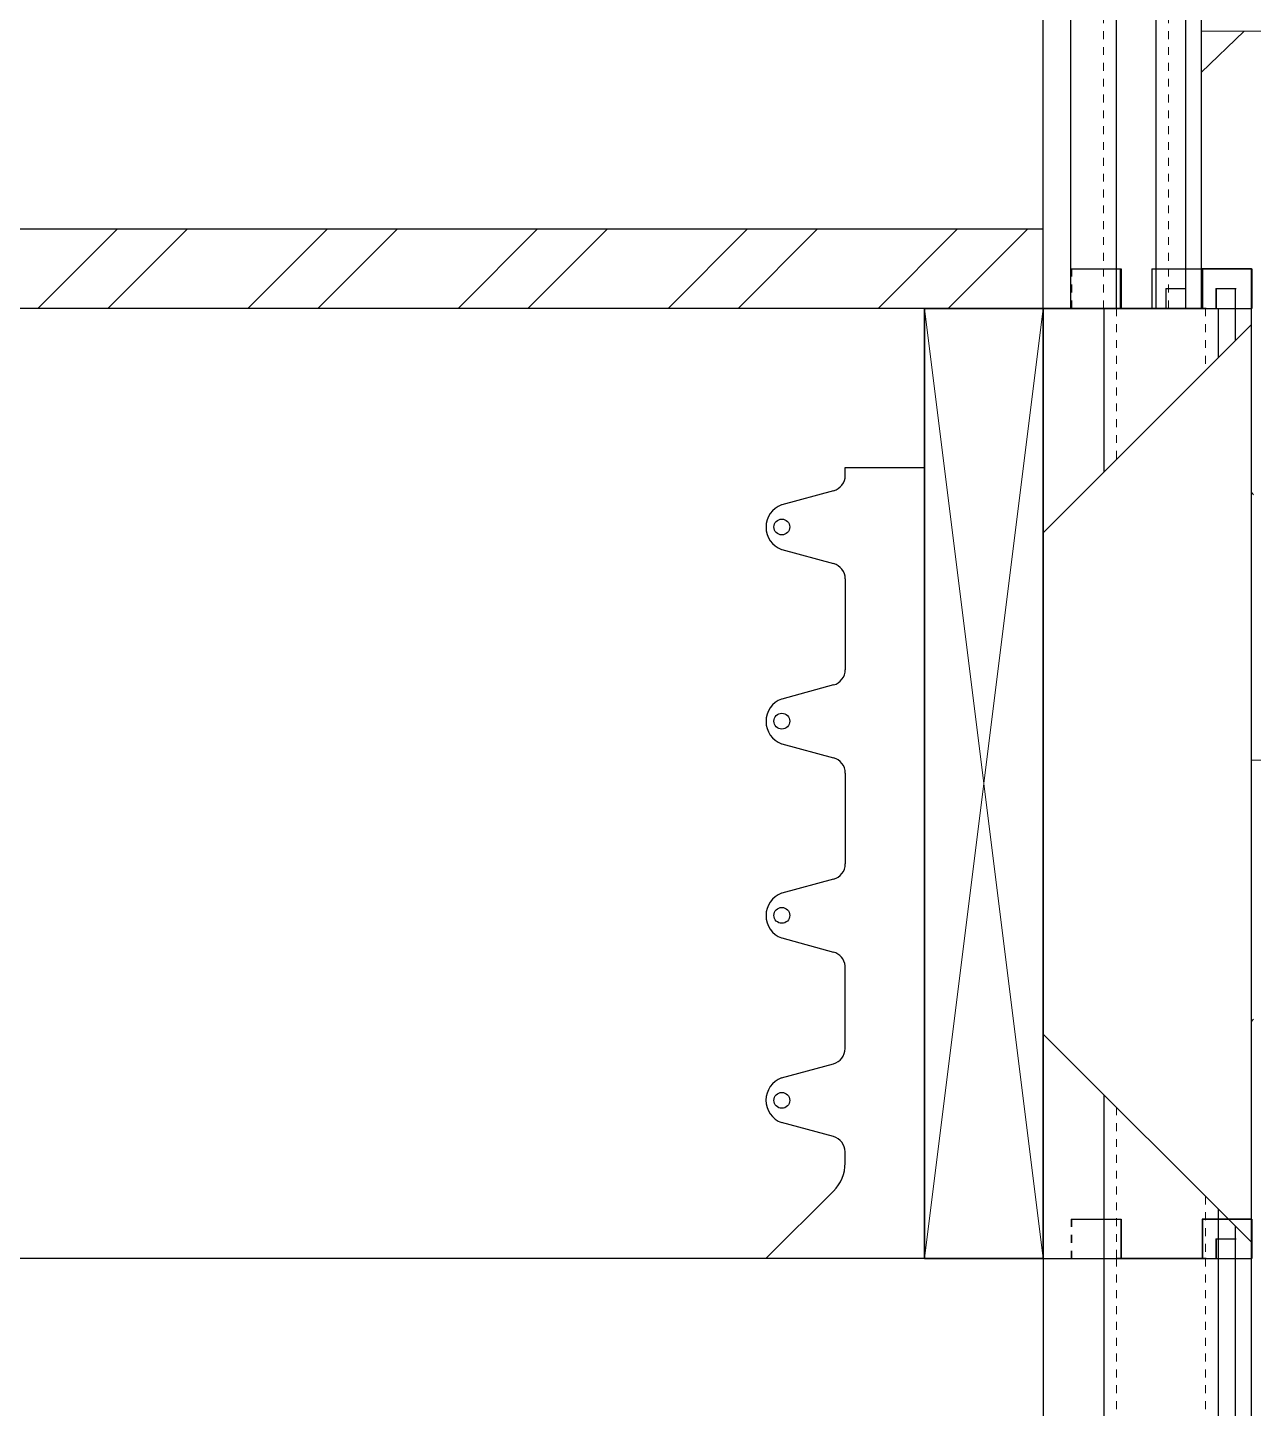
# Model space of a CAD drawing. Header units: inches. Extents: x -91.8 to 4.4, y 308.6 to 398.2.
# Drawn here: x -61 to -45.53, y 359.14 to 376.57 of the extents above; entities that cross this region are included whole.
import ezdxf

# ---------------------------------------------------------------- set-up
doc = ezdxf.new("R2010")
doc.units = ezdxf.units.IN
doc.header["$MEASUREMENT"] = 0
doc.linetypes.add('DASHED2', pattern=[0.375, 0.25, -0.125])
doc.linetypes.add('HIDDEN', pattern=[0.375, 0.25, -0.125])
for name, color, linetype, lineweight in [('A2 Hatch', 8, 'Continuous', 9), ('A4 medium', 7, 'Continuous', 35), ('DETAILS', 7, 'Continuous', 13)]:
    doc.layers.add(name, color=color, linetype=linetype, lineweight=lineweight)

msp = doc.modelspace()

# ---------------------------------------------------------------- linework, layer by layer
at = {"color": 1}
for p, q in [((-47.835, 385.529), (-47.835, 373.029)), ((-47.26, 385.529), (-47.26, 373.029)), ((-46.76, 385.529), (-46.76, 373.029)), ((-46.185, 385.529), (-46.185, 373.029)), ((-46.385, 385.279), (-46.385, 373.029)), ((-48.185, 385.029), (-48.185, 373.029)), ((-47.835, 373.529), (-47.21, 373.529)), ((-47.835, 373.529), (-47.21, 373.529)), ((-47.835, 373.529), (-47.21, 373.529)), ((-47.835, 373.529), (-47.21, 373.529)), ((-47.835, 373.529), (-47.21, 373.529)), ((-47.835, 373.529), (-47.21, 373.529)), ((-47.835, 373.529), (-47.21, 373.529)), ((-47.835, 373.529), (-47.21, 373.529)), ((-47.835, 373.529), (-47.21, 373.529)), ((-47.835, 373.529), (-47.21, 373.529)), ((-47.835, 373.529), (-47.21, 373.529)), ((-47.835, 373.529), (-47.21, 373.529)), ((-47.835, 373.529), (-47.21, 373.529)), ((-47.835, 373.529), (-47.21, 373.529)), ((-47.835, 373.529), (-47.21, 373.529)), ((-47.835, 373.529), (-47.21, 373.529)), ((-47.831, 373.529), (-47.206, 373.529)), ((-47.826, 373.529), (-47.201, 373.529)), ((-47.826, 373.529), (-47.201, 373.529)), ((-47.822, 373.529), (-47.197, 373.529)), ((-47.21, 373.529), (-47.21, 373.029)), ((-47.21, 373.529), (-47.21, 373.029)), ((-47.21, 373.529), (-47.21, 373.029)), ((-47.21, 373.529), (-47.21, 373.029)), ((-47.21, 373.529), (-47.21, 373.029)), ((-47.21, 373.529), (-47.21, 373.029)), ((-47.21, 373.529), (-47.21, 373.029)), ((-47.21, 373.529), (-47.21, 373.029)), ((-47.21, 373.529), (-47.21, 373.029)), ((-47.21, 373.529), (-47.21, 373.029)), ((-47.21, 373.529), (-47.21, 373.029)), ((-47.21, 373.529), (-47.21, 373.029)), ((-47.21, 373.529), (-47.21, 373.029)), ((-47.21, 373.529), (-47.21, 373.029)), ((-47.21, 373.529), (-47.21, 373.029)), ((-47.21, 373.529), (-47.21, 373.029)), ((-47.206, 373.529), (-47.206, 373.029)), ((-47.201, 373.529), (-47.201, 373.029)), ((-47.201, 373.529), (-47.201, 373.029)), ((-47.197, 373.529), (-47.197, 373.029)), ((-46.81, 373.529), (-46.81, 373.029)), ((-46.81, 373.529), (-46.185, 373.529)), ((-46.81, 373.529), (-46.81, 373.029)), ((-46.81, 373.529), (-46.185, 373.529)), ((-46.81, 373.529), (-46.81, 373.029)), ((-46.81, 373.529), (-46.185, 373.529)), ((-46.81, 373.529), (-46.81, 373.029)), ((-46.81, 373.529), (-46.185, 373.529)), ((-46.81, 373.529), (-46.81, 373.029)), ((-46.81, 373.529), (-46.185, 373.529)), ((-46.81, 373.529), (-46.81, 373.029)), ((-46.81, 373.529), (-46.185, 373.529)), ((-46.81, 373.529), (-46.81, 373.029)), ((-46.81, 373.529), (-46.185, 373.529)), ((-46.81, 373.529), (-46.81, 373.029)), ((-46.81, 373.529), (-46.185, 373.529)), ((-46.81, 373.529), (-46.81, 373.029)), ((-46.81, 373.529), (-46.185, 373.529)), ((-46.81, 373.529), (-46.81, 373.029)), ((-46.81, 373.529), (-46.185, 373.529)), ((-46.81, 373.529), (-46.81, 373.029)), ((-46.81, 373.529), (-46.185, 373.529)), ((-46.81, 373.529), (-46.81, 373.029)), ((-46.81, 373.529), (-46.185, 373.529)), ((-46.81, 373.529), (-46.81, 373.029)), ((-46.81, 373.529), (-46.185, 373.529)), ((-46.81, 373.529), (-46.81, 373.029)), ((-46.81, 373.529), (-46.185, 373.529)), ((-46.81, 373.529), (-46.81, 373.029)), ((-46.81, 373.529), (-46.185, 373.529)), ((-46.81, 373.529), (-46.81, 373.029)), ((-46.81, 373.529), (-46.185, 373.529)), ((-46.181, 373.529), (-46.181, 373.029)), ((-46.176, 373.529), (-46.176, 373.029)), ((-46.176, 373.529), (-45.551, 373.529)), ((-46.176, 373.529), (-46.176, 373.029)), ((-45.551, 373.529), (-46.176, 373.529)), ((-46.172, 373.529), (-46.172, 373.029)), ((-46.172, 373.529), (-45.547, 373.529)), ((-45.556, 373.529), (-45.556, 361.029)), ((-45.551, 373.529), (-45.551, 373.029)), ((-45.551, 373.529), (-45.551, 373.029)), ((-45.547, 373.529), (-45.547, 373.029)), ((-46.635, 373.279), (-46.635, 373.029)), ((-46.635, 373.279), (-46.385, 373.279)), ((-46.635, 373.279), (-46.635, 373.029)), ((-46.635, 373.279), (-46.385, 373.279)), ((-46.635, 373.279), (-46.635, 373.029)), ((-46.635, 373.279), (-46.385, 373.279)), ((-46.635, 373.279), (-46.635, 373.029)), ((-46.635, 373.279), (-46.385, 373.279)), ((-46.635, 373.279), (-46.635, 373.029)), ((-46.635, 373.279), (-46.385, 373.279)), ((-46.635, 373.279), (-46.635, 373.029)), ((-46.635, 373.279), (-46.385, 373.279)), ((-46.635, 373.279), (-46.635, 373.029)), ((-46.635, 373.279), (-46.385, 373.279)), ((-46.635, 373.279), (-46.635, 373.029)), ((-46.635, 373.279), (-46.385, 373.279)), ((-46.635, 373.279), (-46.635, 373.029)), ((-46.635, 373.279), (-46.385, 373.279)), ((-46.635, 373.279), (-46.635, 373.029)), ((-46.635, 373.279), (-46.385, 373.279)), ((-46.635, 373.279), (-46.635, 373.029)), ((-46.635, 373.279), (-46.385, 373.279)), ((-46.635, 373.279), (-46.635, 373.029)), ((-46.635, 373.279), (-46.385, 373.279)), ((-46.635, 373.279), (-46.635, 373.029)), ((-46.635, 373.279), (-46.385, 373.279)), ((-46.635, 373.279), (-46.635, 373.029)), ((-46.635, 373.279), (-46.385, 373.279)), ((-46.635, 373.279), (-46.635, 373.029)), ((-46.635, 373.279), (-46.385, 373.279)), ((-46.635, 373.279), (-46.635, 373.029)), ((-46.635, 373.279), (-46.385, 373.279)), ((-46.001, 373.279), (-46.001, 373.029)), ((-46.001, 373.279), (-45.751, 373.279)), ((-46.001, 373.279), (-46.001, 373.029)), ((-46.001, 373.279), (-45.751, 373.279)), ((-45.997, 373.279), (-45.997, 373.029)), ((-45.997, 373.279), (-45.747, 373.279)), ((-45.756, 373.279), (-45.756, 372.619)), ((-48.185, 373.029), (-46.185, 373.029)), ((-48.185, 373.029), (-46.635, 373.029)), ((-48.185, 373.029), (-46.185, 373.029)), ((-48.185, 373.029), (-46.185, 373.029)), ((-48.185, 373.029), (-46.635, 373.029)), ((-48.185, 373.029), (-46.185, 373.029)), ((-48.185, 373.029), (-46.185, 373.029)), ((-48.185, 373.029), (-46.185, 373.029)), ((-48.185, 373.029), (-46.635, 373.029)), ((-48.185, 373.029), (-46.185, 373.029)), ((-48.185, 373.029), (-46.185, 373.029)), ((-48.185, 373.029), (-46.635, 373.029)), ((-48.185, 373.029), (-46.185, 373.029)), ((-48.185, 373.029), (-46.185, 373.029)), ((-48.185, 373.029), (-46.185, 373.029)), ((-48.185, 373.029), (-46.635, 373.029)), ((-48.185, 373.029), (-46.185, 373.029)), ((-48.185, 373.029), (-46.185, 373.029)), ((-48.185, 373.029), (-46.635, 373.029)), ((-48.185, 373.029), (-46.185, 373.029)), ((-48.185, 373.029), (-46.185, 373.029)), ((-48.185, 373.029), (-46.185, 373.029)), ((-48.185, 373.029), (-46.635, 373.029)), ((-48.185, 373.029), (-46.185, 373.029)), ((-48.185, 373.029), (-46.185, 373.029)), ((-48.185, 373.029), (-46.635, 373.029)), ((-48.185, 373.029), (-46.185, 373.029)), ((-48.185, 373.029), (-46.185, 373.029)), ((-48.185, 373.029), (-46.185, 373.029)), ((-48.185, 373.029), (-46.635, 373.029)), ((-48.185, 373.029), (-46.185, 373.029)), ((-48.185, 373.029), (-46.185, 373.029)), ((-48.185, 373.029), (-46.635, 373.029)), ((-48.185, 373.029), (-46.185, 373.029)), ((-48.185, 373.029), (-46.185, 373.029)), ((-48.185, 373.029), (-46.185, 373.029)), ((-48.185, 373.029), (-46.635, 373.029)), ((-48.185, 373.029), (-46.185, 373.029)), ((-48.185, 373.029), (-46.185, 373.029)), ((-48.185, 373.029), (-46.635, 373.029)), ((-48.185, 373.029), (-46.185, 373.029)), ((-48.185, 373.029), (-46.185, 373.029)), ((-48.185, 373.029), (-46.185, 373.029)), ((-48.185, 373.029), (-46.635, 373.029)), ((-48.185, 373.029), (-46.185, 373.029)), ((-48.185, 373.029), (-46.185, 373.029)), ((-48.185, 373.029), (-46.635, 373.029)), ((-48.185, 373.029), (-46.185, 373.029)), ((-48.185, 373.029), (-46.185, 373.029)), ((-48.185, 373.029), (-46.185, 373.029)), ((-48.185, 373.029), (-46.635, 373.029)), ((-48.185, 373.029), (-46.185, 373.029)), ((-48.185, 373.029), (-46.185, 373.029)), ((-48.185, 373.029), (-46.635, 373.029)), ((-48.185, 373.029), (-46.185, 373.029)), ((-48.181, 373.029), (-48.181, 361.029)), ((-48.181, 373.029), (-48.181, 361.029)), ((-48.181, 373.029), (-48.181, 361.029)), ((-48.176, 373.029), (-46.001, 373.029)), ((-48.176, 373.029), (-45.551, 373.029)), ((-48.176, 373.029), (-45.551, 373.029)), ((-48.176, 373.029), (-46.001, 373.029)), ((-48.172, 373.029), (-45.547, 373.029)), ((-48.172, 373.029), (-45.997, 373.029)), ((-47.416, 373.029), (-47.416, 370.959)), ((-46.76, 373.029), (-47.26, 373.029)), ((-46.76, 373.029), (-47.26, 373.029)), ((-46.76, 373.029), (-47.26, 373.029)), ((-46.76, 373.029), (-47.26, 373.029)), ((-46.76, 373.029), (-47.26, 373.029)), ((-46.76, 373.029), (-47.26, 373.029)), ((-46.76, 373.029), (-47.26, 373.029)), ((-46.76, 373.029), (-47.26, 373.029)), ((-46.76, 373.029), (-47.26, 373.029)), ((-46.76, 373.029), (-47.26, 373.029)), ((-46.76, 373.029), (-47.26, 373.029)), ((-46.76, 373.029), (-47.26, 373.029)), ((-46.76, 373.029), (-47.26, 373.029)), ((-46.76, 373.029), (-47.26, 373.029)), ((-46.76, 373.029), (-47.26, 373.029)), ((-46.76, 373.029), (-47.26, 373.029)), ((-46.131, 373.029), (-47.256, 373.029)), ((-46.126, 373.029), (-47.251, 373.029)), ((-46.126, 373.029), (-47.251, 373.029)), ((-46.122, 373.029), (-47.247, 373.029)), ((-46.385, 373.029), (-46.185, 373.029)), ((-46.385, 373.029), (-46.185, 373.029)), ((-46.385, 373.029), (-46.185, 373.029)), ((-46.385, 373.029), (-46.185, 373.029)), ((-46.385, 373.029), (-46.185, 373.029)), ((-46.385, 373.029), (-46.185, 373.029)), ((-46.385, 373.029), (-46.185, 373.029)), ((-46.385, 373.029), (-46.185, 373.029)), ((-46.385, 373.029), (-46.185, 373.029)), ((-46.385, 373.029), (-46.185, 373.029)), ((-46.385, 373.029), (-46.185, 373.029)), ((-46.385, 373.029), (-46.185, 373.029)), ((-46.385, 373.029), (-46.185, 373.029)), ((-46.385, 373.029), (-46.185, 373.029)), ((-46.385, 373.029), (-46.185, 373.029)), ((-46.385, 373.029), (-46.185, 373.029)), ((-45.971, 373.029), (-45.971, 372.404)), ((-45.751, 373.029), (-45.551, 373.029)), ((-45.751, 373.029), (-45.551, 373.029)), ((-45.747, 373.029), (-45.547, 373.029)), ((-47.416, 363.099), (-47.416, 361.029)), ((-45.971, 361.654), (-45.971, 361.029)), ((-47.826, 361.529), (-47.201, 361.529)), ((-47.826, 361.529), (-47.201, 361.529)), ((-47.826, 361.529), (-47.201, 361.529)), ((-47.826, 361.529), (-47.201, 361.529)), ((-47.822, 361.529), (-47.197, 361.529)), ((-47.822, 361.529), (-47.197, 361.529)), ((-47.201, 361.529), (-47.201, 361.029)), ((-47.201, 361.529), (-47.201, 361.029)), ((-47.201, 361.529), (-47.201, 361.029)), ((-47.201, 361.529), (-47.201, 361.029)), ((-47.197, 361.529), (-47.197, 361.029)), ((-47.197, 361.529), (-47.197, 361.029)), ((-46.176, 361.529), (-46.176, 361.029)), ((-46.176, 361.529), (-45.551, 361.529)), ((-46.176, 361.529), (-46.176, 361.029)), ((-45.551, 361.529), (-46.176, 361.529)), ((-46.176, 361.529), (-46.176, 361.029)), ((-46.176, 361.529), (-45.551, 361.529)), ((-46.176, 361.529), (-46.176, 361.029)), ((-45.551, 361.529), (-46.176, 361.529)), ((-46.172, 361.529), (-46.172, 361.029)), ((-46.172, 361.529), (-45.547, 361.529)), ((-46.172, 361.529), (-46.172, 361.029)), ((-46.172, 361.529), (-45.547, 361.529)), ((-45.556, 361.529), (-45.556, 349.029)), ((-45.551, 361.529), (-45.551, 361.029)), ((-45.551, 361.529), (-45.551, 361.029)), ((-45.551, 361.529), (-45.551, 361.029)), ((-45.551, 361.529), (-45.551, 361.029)), ((-45.547, 361.529), (-45.547, 361.029)), ((-45.547, 361.529), (-45.547, 361.029)), ((-45.756, 361.439), (-45.756, 361.029)), ((-46.001, 361.279), (-46.001, 361.029)), ((-46.001, 361.279), (-45.751, 361.279)), ((-46.001, 361.279), (-46.001, 361.029)), ((-46.001, 361.279), (-45.751, 361.279)), ((-46.001, 361.279), (-46.001, 361.029)), ((-46.001, 361.279), (-45.751, 361.279)), ((-46.001, 361.279), (-46.001, 361.029)), ((-46.001, 361.279), (-45.751, 361.279)), ((-45.997, 361.279), (-45.997, 361.029)), ((-45.997, 361.279), (-45.747, 361.279)), ((-45.997, 361.279), (-45.997, 361.029)), ((-45.997, 361.279), (-45.747, 361.279)), ((-45.756, 361.279), (-45.756, 349.029)), ((-48.181, 361.029), (-48.181, 349.029)), ((-48.176, 361.029), (-46.001, 361.029)), ((-48.176, 361.029), (-45.551, 361.029)), ((-48.176, 361.029), (-45.551, 361.029)), ((-48.176, 361.029), (-46.001, 361.029)), ((-48.176, 361.029), (-46.001, 361.029)), ((-48.176, 361.029), (-45.551, 361.029)), ((-48.176, 361.029), (-45.551, 361.029)), ((-48.176, 361.029), (-46.001, 361.029)), ((-48.172, 361.029), (-45.547, 361.029)), ((-48.172, 361.029), (-45.997, 361.029)), ((-48.172, 361.029), (-45.547, 361.029)), ((-48.172, 361.029), (-45.997, 361.029)), ((-47.416, 361.029), (-47.416, 349.029)), ((-46.126, 361.029), (-47.251, 361.029)), ((-46.126, 361.029), (-47.251, 361.029)), ((-46.126, 361.029), (-47.251, 361.029)), ((-46.126, 361.029), (-47.251, 361.029)), ((-46.122, 361.029), (-47.247, 361.029)), ((-46.122, 361.029), (-47.247, 361.029)), ((-45.971, 361.029), (-45.971, 349.029)), ((-45.751, 361.029), (-45.551, 361.029)), ((-45.751, 361.029), (-45.551, 361.029)), ((-45.751, 361.029), (-45.551, 361.029)), ((-45.751, 361.029), (-45.551, 361.029)), ((-45.747, 361.029), (-45.547, 361.029)), ((-45.747, 361.029), (-45.547, 361.029))]:
    msp.add_line(p, q, dxfattribs=at)
at = {"ltscale": 0.15}
for p, q in [((-48.181, 374.029), (-83.038, 374.029)), ((-48.181, 373.029), (-82.545, 373.029)), ((-46.185, 373.029), (-48.185, 373.029)), ((-46.185, 373.029), (-48.185, 373.029)), ((-46.185, 373.029), (-48.185, 373.029)), ((-46.185, 373.029), (-48.185, 373.029)), ((-46.185, 373.029), (-48.185, 373.029)), ((-46.185, 373.029), (-48.185, 373.029)), ((-46.185, 373.029), (-48.185, 373.029)), ((-46.185, 373.029), (-48.185, 373.029)), ((-46.185, 373.029), (-48.185, 373.029)), ((-46.185, 373.029), (-48.185, 373.029)), ((-46.185, 373.029), (-48.185, 373.029)), ((-46.185, 373.029), (-48.185, 373.029)), ((-46.185, 373.029), (-48.185, 373.029)), ((-46.185, 373.029), (-48.185, 373.029)), ((-46.185, 373.029), (-48.185, 373.029)), ((-46.185, 373.029), (-48.185, 373.029)), ((-47.21, 373.029), (-46.81, 373.029)), ((-47.21, 373.029), (-46.81, 373.029)), ((-47.21, 373.029), (-46.81, 373.029)), ((-47.21, 373.029), (-46.81, 373.029)), ((-47.21, 373.029), (-46.81, 373.029)), ((-47.21, 373.029), (-46.81, 373.029)), ((-47.21, 373.029), (-46.81, 373.029)), ((-47.21, 373.029), (-46.81, 373.029)), ((-47.21, 373.029), (-46.81, 373.029)), ((-47.21, 373.029), (-46.81, 373.029)), ((-47.21, 373.029), (-46.81, 373.029)), ((-47.21, 373.029), (-46.81, 373.029)), ((-47.21, 373.029), (-46.81, 373.029)), ((-47.21, 373.029), (-46.81, 373.029)), ((-47.21, 373.029), (-46.81, 373.029)), ((-47.21, 373.029), (-46.81, 373.029)), ((-47.206, 373.029), (-46.181, 373.029)), ((-47.201, 373.029), (-46.176, 373.029)), ((-47.201, 373.029), (-46.176, 373.029)), ((-47.197, 373.029), (-46.172, 373.029)), ((-48.181, 370.194), (-45.556, 372.819)), ((-50.68, 370.919), (-50.68, 371.019)), ((-50.68, 371.019), (-49.681, 371.019)), ((-50.827, 370.726), (-51.482, 370.548)), ((-50.827, 370.726), (-51.482, 370.548)), ((-51.482, 369.984), (-50.827, 369.806)), ((-51.482, 369.984), (-50.827, 369.806)), ((-50.68, 369.613), (-50.68, 368.466)), ((-50.827, 368.273), (-51.482, 368.095)), ((-50.827, 368.273), (-51.482, 368.095)), ((-51.482, 367.531), (-50.827, 367.353)), ((-51.482, 367.531), (-50.827, 367.353)), ((-50.68, 367.16), (-50.68, 366.013)), ((-50.68, 366.153), (-50.68, 366.013)), ((-50.68, 366.153), (-50.68, 366.013)), ((-50.827, 365.82), (-51.482, 365.642)), ((-50.827, 365.82), (-51.482, 365.642)), ((-51.482, 365.078), (-50.827, 364.9)), ((-51.482, 365.078), (-50.827, 364.9)), ((-50.681, 363.682), (-50.681, 364.728)), ((-50.681, 363.682), (-50.681, 364.728)), ((-48.181, 363.864), (-45.556, 361.239)), ((-51.483, 363.311), (-50.828, 363.489)), ((-51.483, 363.311), (-50.828, 363.489)), ((-50.828, 362.569), (-51.483, 362.747)), ((-50.828, 362.569), (-51.483, 362.747)), ((-50.681, 362.236), (-50.681, 362.376)), ((-50.681, 362.236), (-50.681, 362.376)), ((-51.681, 361.029), (-50.827, 361.882)), ((-51.681, 361.029), (-50.827, 361.882)), ((-49.681, 361.029), (-76.623, 361.029)), ((-47.201, 361.029), (-46.176, 361.029)), ((-47.201, 361.029), (-46.176, 361.029)), ((-47.201, 361.029), (-46.176, 361.029)), ((-47.201, 361.029), (-46.176, 361.029)), ((-47.197, 361.029), (-46.172, 361.029)), ((-47.197, 361.029), (-46.172, 361.029))]:
    msp.add_line(p, q, dxfattribs=at)
at = {"color": 1, "linetype": 'HIDDEN', "ltscale": 0.02}
for p, q in [((-47.835, 373.529), (-47.21, 373.529)), ((-47.835, 373.529), (-47.21, 373.529)), ((-47.835, 373.529), (-47.21, 373.529)), ((-47.835, 373.529), (-47.21, 373.529)), ((-47.835, 373.529), (-47.21, 373.529)), ((-47.835, 373.529), (-47.21, 373.529)), ((-47.835, 373.529), (-47.21, 373.529)), ((-47.835, 373.529), (-47.21, 373.529)), ((-47.835, 373.529), (-47.21, 373.529)), ((-47.835, 373.529), (-47.21, 373.529)), ((-47.835, 373.529), (-47.21, 373.529)), ((-47.835, 373.529), (-47.21, 373.529)), ((-47.835, 373.529), (-47.21, 373.529)), ((-47.835, 373.529), (-47.21, 373.529)), ((-47.835, 373.529), (-47.21, 373.529)), ((-47.835, 373.529), (-47.21, 373.529)), ((-47.835, 373.529), (-47.21, 373.529)), ((-47.835, 373.529), (-47.21, 373.529)), ((-47.835, 373.529), (-47.21, 373.529)), ((-47.835, 373.529), (-47.21, 373.529)), ((-47.835, 373.529), (-47.21, 373.529)), ((-47.835, 373.529), (-47.21, 373.529)), ((-47.835, 373.529), (-47.21, 373.529)), ((-47.835, 373.529), (-47.21, 373.529)), ((-47.835, 373.529), (-47.21, 373.529)), ((-47.835, 373.529), (-47.21, 373.529)), ((-47.835, 373.529), (-47.21, 373.529)), ((-47.835, 373.529), (-47.21, 373.529)), ((-47.835, 373.529), (-47.21, 373.529)), ((-47.835, 373.529), (-47.21, 373.529)), ((-47.835, 373.529), (-47.21, 373.529)), ((-47.835, 373.529), (-47.21, 373.529)), ((-47.835, 373.529), (-47.21, 373.529)), ((-47.835, 373.529), (-47.21, 373.529)), ((-47.835, 373.529), (-47.21, 373.529)), ((-47.835, 373.529), (-47.21, 373.529)), ((-47.835, 373.529), (-47.21, 373.529)), ((-47.835, 373.529), (-47.21, 373.529)), ((-47.835, 373.529), (-47.21, 373.529)), ((-47.835, 373.529), (-47.21, 373.529)), ((-47.831, 373.529), (-47.206, 373.529)), ((-47.831, 373.529), (-47.831, 373.029)), ((-47.826, 373.529), (-47.201, 373.529)), ((-47.826, 373.529), (-47.826, 373.029)), ((-47.826, 373.529), (-47.201, 373.529)), ((-47.826, 373.529), (-47.826, 373.029)), ((-47.822, 373.529), (-47.197, 373.529)), ((-47.822, 373.529), (-47.822, 373.029)), ((-47.21, 373.529), (-47.21, 373.029)), ((-47.21, 373.529), (-47.21, 373.029)), ((-47.21, 373.529), (-47.21, 373.029)), ((-47.21, 373.529), (-47.21, 373.029)), ((-47.21, 373.529), (-47.21, 373.029)), ((-47.21, 373.529), (-47.21, 373.029)), ((-47.21, 373.529), (-47.21, 373.029)), ((-47.21, 373.529), (-47.21, 373.029)), ((-47.21, 373.529), (-47.21, 373.029)), ((-47.21, 373.529), (-47.21, 373.029)), ((-47.21, 373.529), (-47.21, 373.029)), ((-47.21, 373.529), (-47.21, 373.029)), ((-47.21, 373.529), (-47.21, 373.029)), ((-47.21, 373.529), (-47.21, 373.029)), ((-47.21, 373.529), (-47.21, 373.029)), ((-47.21, 373.529), (-47.21, 373.029)), ((-47.21, 373.529), (-47.21, 373.029)), ((-47.21, 373.529), (-47.21, 373.029)), ((-47.21, 373.529), (-47.21, 373.029)), ((-47.21, 373.529), (-47.21, 373.029)), ((-47.21, 373.529), (-47.21, 373.029)), ((-47.21, 373.529), (-47.21, 373.029)), ((-47.21, 373.529), (-47.21, 373.029)), ((-47.21, 373.529), (-47.21, 373.029)), ((-47.21, 373.529), (-47.21, 373.029)), ((-47.21, 373.529), (-47.21, 373.029)), ((-47.21, 373.529), (-47.21, 373.029)), ((-47.21, 373.529), (-47.21, 373.029)), ((-47.21, 373.529), (-47.21, 373.029)), ((-47.21, 373.529), (-47.21, 373.029)), ((-47.21, 373.529), (-47.21, 373.029)), ((-47.21, 373.529), (-47.21, 373.029)), ((-47.21, 373.529), (-47.21, 373.029)), ((-47.21, 373.529), (-47.21, 373.029)), ((-47.21, 373.529), (-47.21, 373.029)), ((-47.21, 373.529), (-47.21, 373.029)), ((-47.21, 373.529), (-47.21, 373.029)), ((-47.21, 373.529), (-47.21, 373.029)), ((-47.21, 373.529), (-47.21, 373.029)), ((-47.21, 373.529), (-47.21, 373.029)), ((-47.206, 373.529), (-47.206, 373.029)), ((-47.201, 373.529), (-47.201, 373.029)), ((-47.201, 373.529), (-47.201, 373.029)), ((-47.197, 373.529), (-47.197, 373.029)), ((-46.81, 373.529), (-46.81, 373.029)), ((-46.81, 373.529), (-46.185, 373.529)), ((-46.81, 373.529), (-46.81, 373.029)), ((-46.81, 373.529), (-46.185, 373.529)), ((-46.81, 373.529), (-46.81, 373.029)), ((-46.81, 373.529), (-46.185, 373.529)), ((-46.81, 373.529), (-46.81, 373.029)), ((-46.81, 373.529), (-46.185, 373.529)), ((-46.81, 373.529), (-46.81, 373.029)), ((-46.81, 373.529), (-46.185, 373.529)), ((-46.81, 373.529), (-46.81, 373.029)), ((-46.81, 373.529), (-46.185, 373.529)), ((-46.81, 373.529), (-46.81, 373.029)), ((-46.81, 373.529), (-46.185, 373.529)), ((-46.81, 373.529), (-46.81, 373.029)), ((-46.81, 373.529), (-46.185, 373.529)), ((-46.81, 373.529), (-46.81, 373.029)), ((-46.81, 373.529), (-46.185, 373.529)), ((-46.81, 373.529), (-46.81, 373.029)), ((-46.81, 373.529), (-46.185, 373.529)), ((-46.81, 373.529), (-46.81, 373.029)), ((-46.81, 373.529), (-46.185, 373.529)), ((-46.81, 373.529), (-46.81, 373.029)), ((-46.81, 373.529), (-46.185, 373.529)), ((-46.81, 373.529), (-46.81, 373.029)), ((-46.81, 373.529), (-46.185, 373.529)), ((-46.81, 373.529), (-46.81, 373.029)), ((-46.81, 373.529), (-46.185, 373.529)), ((-46.81, 373.529), (-46.81, 373.029)), ((-46.81, 373.529), (-46.185, 373.529)), ((-46.81, 373.529), (-46.81, 373.029)), ((-46.81, 373.529), (-46.185, 373.529)), ((-46.81, 373.529), (-46.81, 373.029)), ((-46.81, 373.529), (-46.185, 373.529)), ((-46.81, 373.529), (-46.81, 373.029)), ((-46.81, 373.529), (-46.185, 373.529)), ((-46.81, 373.529), (-46.81, 373.029)), ((-46.81, 373.529), (-46.185, 373.529)), ((-46.81, 373.529), (-46.81, 373.029)), ((-46.81, 373.529), (-46.185, 373.529)), ((-46.81, 373.529), (-46.81, 373.029)), ((-46.81, 373.529), (-46.185, 373.529)), ((-46.81, 373.529), (-46.81, 373.029)), ((-46.81, 373.529), (-46.185, 373.529)), ((-46.81, 373.529), (-46.81, 373.029)), ((-46.81, 373.529), (-46.185, 373.529)), ((-46.81, 373.529), (-46.81, 373.029)), ((-46.81, 373.529), (-46.185, 373.529)), ((-46.81, 373.529), (-46.81, 373.029)), ((-46.81, 373.529), (-46.185, 373.529)), ((-46.81, 373.529), (-46.81, 373.029)), ((-46.81, 373.529), (-46.185, 373.529)), ((-46.81, 373.529), (-46.81, 373.029)), ((-46.81, 373.529), (-46.185, 373.529)), ((-46.81, 373.529), (-46.81, 373.029)), ((-46.81, 373.529), (-46.185, 373.529)), ((-46.81, 373.529), (-46.81, 373.029)), ((-46.81, 373.529), (-46.185, 373.529)), ((-46.81, 373.529), (-46.81, 373.029)), ((-46.81, 373.529), (-46.185, 373.529)), ((-46.81, 373.529), (-46.81, 373.029)), ((-46.81, 373.529), (-46.185, 373.529)), ((-46.81, 373.529), (-46.81, 373.029)), ((-46.81, 373.529), (-46.185, 373.529)), ((-46.81, 373.529), (-46.81, 373.029)), ((-46.81, 373.529), (-46.185, 373.529)), ((-46.81, 373.529), (-46.81, 373.029)), ((-46.81, 373.529), (-46.185, 373.529)), ((-46.81, 373.529), (-46.81, 373.029)), ((-46.81, 373.529), (-46.185, 373.529)), ((-46.81, 373.529), (-46.81, 373.029)), ((-46.81, 373.529), (-46.185, 373.529)), ((-46.81, 373.529), (-46.81, 373.029)), ((-46.81, 373.529), (-46.185, 373.529)), ((-46.81, 373.529), (-46.81, 373.029)), ((-46.81, 373.529), (-46.185, 373.529)), ((-46.81, 373.529), (-46.81, 373.029)), ((-46.81, 373.529), (-46.185, 373.529)), ((-46.81, 373.529), (-46.81, 373.029)), ((-46.81, 373.529), (-46.185, 373.529)), ((-46.181, 373.529), (-46.181, 373.029)), ((-46.176, 373.529), (-46.176, 373.029)), ((-46.176, 373.529), (-45.551, 373.529)), ((-46.176, 373.529), (-46.176, 373.029)), ((-46.172, 373.529), (-46.172, 373.029)), ((-46.172, 373.529), (-45.547, 373.529)), ((-47.826, 361.529), (-47.201, 361.529)), ((-47.826, 361.529), (-47.826, 361.029)), ((-47.826, 361.529), (-47.201, 361.529)), ((-47.826, 361.529), (-47.826, 361.029)), ((-47.826, 361.529), (-47.201, 361.529)), ((-47.826, 361.529), (-47.826, 361.029)), ((-47.826, 361.529), (-47.201, 361.529)), ((-47.826, 361.529), (-47.826, 361.029)), ((-47.822, 361.529), (-47.197, 361.529)), ((-47.822, 361.529), (-47.822, 361.029)), ((-47.822, 361.529), (-47.197, 361.529)), ((-47.822, 361.529), (-47.822, 361.029)), ((-47.201, 361.529), (-47.201, 361.029)), ((-47.201, 361.529), (-47.201, 361.029)), ((-47.201, 361.529), (-47.201, 361.029)), ((-47.201, 361.529), (-47.201, 361.029)), ((-47.197, 361.529), (-47.197, 361.029)), ((-47.197, 361.529), (-47.197, 361.029)), ((-46.176, 361.529), (-46.176, 361.029)), ((-46.176, 361.529), (-45.551, 361.529)), ((-46.176, 361.529), (-46.176, 361.029)), ((-46.176, 361.529), (-46.176, 361.029)), ((-46.176, 361.529), (-45.551, 361.529)), ((-46.176, 361.529), (-46.176, 361.029)), ((-46.172, 361.529), (-46.172, 361.029)), ((-46.172, 361.529), (-45.547, 361.529)), ((-46.172, 361.529), (-46.172, 361.029)), ((-46.172, 361.529), (-45.547, 361.529))]:
    msp.add_line(p, q, dxfattribs=at)
at = {"ltscale": 0.15}
for centre in [(-51.48, 370.268), (-51.48, 367.816), (-51.48, 367.816), (-51.48, 365.363), (-51.48, 365.363), (-51.481, 363.027), (-51.481, 363.027)]:
    msp.add_circle(centre, 0.1, dxfattribs=at)
for centre, radius, start, end in [((-50.88, 370.919), 0.2, 285.2001, 0), ((-50.88, 370.919), 0.2, 285.2001, 0), ((-51.38, 370.266), 0.3, 110, 250), ((-50.88, 369.613), 0.2, 0, 74.7963), ((-50.88, 369.613), 0.2, 0, 74.7963), ((-50.88, 368.466), 0.2, 285.2001, 0), ((-50.88, 368.466), 0.2, 285.2001, 0), ((-51.38, 367.813), 0.3, 110, 250), ((-51.38, 367.813), 0.3, 110, 250), ((-50.88, 367.16), 0.2, 0, 74.7963), ((-50.88, 367.16), 0.2, 0, 74.7963), ((-50.88, 366.013), 0.2, 285.2001, 0), ((-50.88, 366.013), 0.2, 285.2001, 0), ((-51.38, 365.36), 0.3, 110, 250), ((-51.38, 365.36), 0.3, 110, 250), ((-50.88, 364.707), 0.2, 5.8971, 74.7963), ((-50.88, 364.707), 0.2, 5.8971, 74.7963), ((-50.881, 363.682), 0.2, 285.2037, 0), ((-50.881, 363.682), 0.2, 285.2037, 0), ((-51.381, 363.029), 0.3, 110, 250), ((-51.381, 363.029), 0.3, 110, 250), ((-50.881, 362.376), 0.2, 360, 74.7999), ((-50.881, 362.376), 0.2, 360, 74.7999), ((-51.181, 362.236), 0.5, 315, 0), ((-51.181, 362.236), 0.5, 315, 0)]:
    msp.add_arc(centre, radius, start, end, dxfattribs=at)
at = {"layer": 'A2 Hatch', "linetype": 'DASHED2', "ltscale": 0.15}
for p, q in [((-47.42, 385.529), (-47.42, 373.029)), ((-46.6, 385.529), (-46.6, 373.029)), ((-47.256, 373.029), (-47.256, 371.119)), ((-46.131, 373.029), (-46.131, 372.244)), ((-47.256, 362.939), (-47.256, 361.029)), ((-46.131, 361.814), (-46.131, 361.029)), ((-47.256, 361.029), (-47.256, 349.029)), ((-46.131, 361.029), (-46.131, 349.029))]:
    msp.add_line(p, q, dxfattribs=at)
at = {"layer": 'A2 Hatch', "ltscale": 0.15}
for p, q in [((-60.872, 373.029), (-59.872, 374.029)), ((-59.988, 373.029), (-58.988, 374.029)), ((-58.22, 373.029), (-57.22, 374.029)), ((-57.336, 373.029), (-56.336, 374.029)), ((-55.568, 373.029), (-54.568, 374.029)), ((-54.685, 373.029), (-53.685, 374.029)), ((-52.917, 373.029), (-51.917, 374.029)), ((-52.033, 373.029), (-51.033, 374.029)), ((-50.265, 373.029), (-49.265, 374.029)), ((-49.381, 373.029), (-48.381, 374.029)), ((-48.181, 373.029), (-49.681, 361.029)), ((-49.681, 373.029), (-48.181, 361.029))]:
    msp.add_line(p, q, dxfattribs=at)
at = {"layer": 'A4 medium', "ltscale": 0.15}
msp.add_lwpolyline([(-49.681, 361.029), (-49.681, 373.029), (-48.181, 373.029), (-48.181, 361.029)], close=True, dxfattribs=at)
at = {"layer": 'DETAILS', "color": 6, "lineweight": 20}
for p, q in [((-42.185, 376.529), (-46.185, 376.529)), ((-45.645, 376.529), (-46.185, 376.008)), ((-45.556, 370.761), (-45.556, 370.744)), ((-45.556, 370.744), (-45.556, 363.983)), ((-45.556, 367.324), (-39.556, 367.324))]:
    msp.add_line(p, q, dxfattribs=at)
for centre, start, end in [((-45.456, 370.744), 180, 223.8309), ((-45.456, 363.983), 135, 180)]:
    msp.add_arc(centre, 0.1, start, end, dxfattribs=at)

doc.saveas('drawing.dxf')
